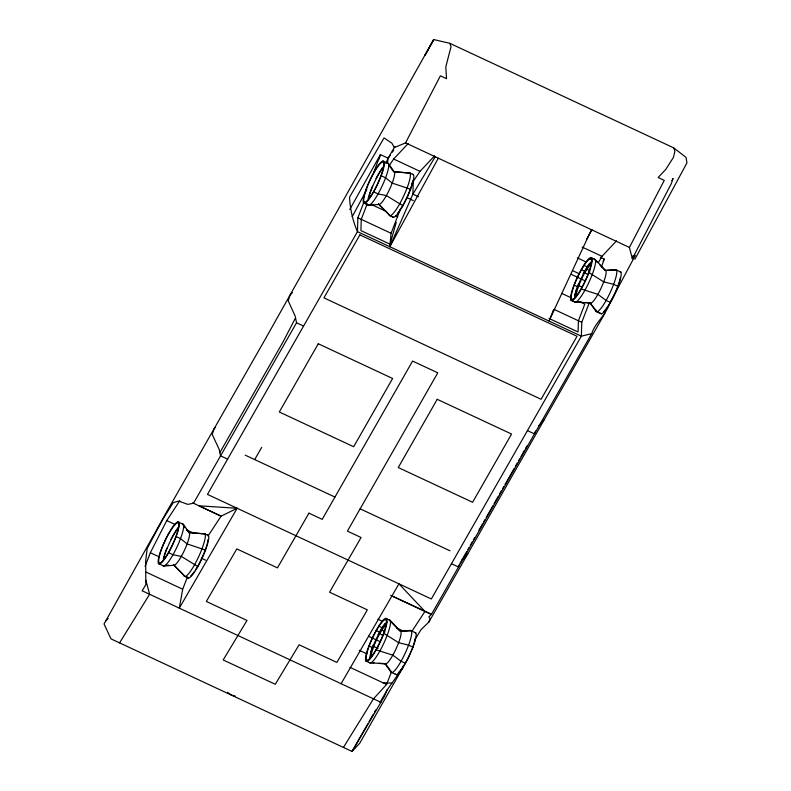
<?xml version="1.0" encoding="UTF-8"?>
<svg xmlns="http://www.w3.org/2000/svg" width="791" height="791" viewBox="0 0 791 791"><rect width="100%" height="100%" fill="white"/><g stroke="black" fill="none" stroke-linecap="round" stroke-linejoin="round"><path stroke-width="1.19" d="M364.068 201.705L357.888 217.782L357.483 231.625L207.469 494.405L431.342 598.965L581.355 336.175L581.761 322.332L589.265 302.815M434.575 155.857L420.021 171.35L413.288 181.287L412.912 194.161L389.825 246.723L391.09 233.286L400.365 209.18M387.56 162.966L388.084 158.16L394.897 146.503M187.507 576.768L182.691 589.216L179.3 608.141L237.152 508.267L199.035 505.825L221.075 516.157L237.152 508.267M403.202 666.002L402.777 667.812L359.658 743.342L352.044 751.45L110.967 638.861L104.046 623.97L168.176 509.216L264.827 339.903L433.725 39.55L424.905 55.419L433.725 39.55L449.832 43.317L673.705 147.868L674.901 151.21L673.418 157.439L665.676 169.531L658.122 177.5L664.262 180.378L629.418 247.435L632.316 258.687L632.701 256.689M396.251 222.33L390.062 244.192L360.914 230.586L361.25 219.354L367.212 203.851M379.047 158.981L380.422 154.581L388.292 158.259L390.329 155.204M414.889 639.662L421.03 629.646L428.94 621.973L430.077 618.463L428.821 616.97L431.451 614.37L591.717 333.624C595.079 322.866 605.362 315.807 608.902 304.871M535.438 431.026L534.479 433.883L527.449 430.601M459.373 564.458L458.493 566.989L451.463 563.706M373.471 173.209L380.422 154.581L349.751 209.516M601.437 266.804L604.294 259.132L600.359 257.293M145.089 566.307L150.349 552.731L166.743 520.587L179.765 500.752M343.442 747.436L373.49 698.829L386.611 684.452L391.426 672.004M553.562 309.716L549.013 321.067L591.421 229.687M385.79 163.519L388.084 158.16M402.777 667.812L387.283 689.732L384.515 696.11L352.044 751.45L367.845 723.785M295.527 317.883L283.227 341.593L219.858 452.6M591.717 333.624L581.355 336.175L357.483 231.625C352.697 220.808 350.136 209.002 349.533 197.196L384.05 137.941L391.812 143.102L394.373 147.561L405.546 142.884L440.389 75.817L446.539 78.695L445.817 66.859L451.028 46.649L449.832 43.317M671.915 180.595L673.042 178.42L671.302 183.66L632.316 258.687M610.049 302.716L635.361 255.315L632.899 255.691M352.183 216.685L366.876 189.543M634.847 259.3L686.954 162.887L686.044 157.389L673.705 147.868M389.825 246.723L438.333 158.19M522.742 453.451L524.512 450.257M525.699 448.131L526.885 446.005M603.098 261.287L604.294 259.132M604.907 313.246L428.94 621.973M292.403 292.591L290.079 295.013L288.231 300.817L295.152 316.064L296.546 322.768L193.518 503.244L187.734 504.381L178.707 501.079L173.328 502.601L163.47 518.184L147.166 548.43L145.653 561.106L145.841 584.638L142.162 590.798L380.936 702.309M411.607 184.234L413.288 181.287M254.702 459.591L261.683 447.37M586.615 239.258L592.034 229.776M598.451 262.523L601.981 256.333L616.535 240.83M369.061 721.659L373.312 714.204M374.519 712.078L375.735 709.952M379.987 702.507L387.283 689.732M459.976 563.39L466.68 551.653M467.896 549.518L469.122 547.382M470.338 545.246L472.168 542.043M473.384 539.907L474.6 537.771M478.871 530.306L482.52 523.899M483.746 521.763L484.962 519.628M486.178 517.492L492.882 505.756M494.098 503.62L498.37 496.145M499.586 494.009L501.415 490.806M502.631 488.67L503.847 486.534M505.073 484.399L514.209 468.391M515.425 466.255L517.255 463.051M518.471 460.916L519.697 458.78M520.913 456.654L522.129 454.518M341.099 683.711L398.951 583.837L424.787 611.255L391.693 595.831M435.317 156.588L412.912 194.161L418.498 196.771M380.441 170.816L378.246 174.435A23.226 4.37 -65 0 0 376.041 178.548M581.454 269.751L584.084 265.42A22.237 4.182 -65 0 1 590.205 258.865L591.193 259.319A22.237 4.182 -65 0 1 585.172 280.815A22.237 4.182 -65 0 1 572.546 299.285L571.547 298.83A22.237 4.182 -65 0 1 581.454 269.751L584.875 271.343L587.495 267.022A22.237 4.182 -65 0 1 592.014 261.386M576.155 295.933A18.915 3.56 -65 0 1 584.856 272.737L587.09 269.059A18.915 3.56 -65 0 1 590.936 264.263M376.387 630.565L379.018 626.245A22.237 4.182 -65 0 1 385.138 619.689L386.127 620.144A22.237 4.182 -65 0 1 380.105 641.639A22.237 4.182 -65 0 1 367.479 660.099L366.48 659.645A22.237 4.182 -65 0 1 376.387 630.565L379.799 632.167L382.429 627.836A22.237 4.182 -65 0 1 386.947 622.201M382.043 627.846L379.809 631.544A23.73 4.459 -65 0 0 378.108 634.659M371.088 656.757A18.915 3.56 -65 0 1 379.789 633.561L382.023 629.873A18.915 3.56 -65 0 1 385.87 625.088M119.57 642.875L149.608 594.278L145.851 580.218M208.053 535.982L221.075 516.157L192.648 502.878M411.973 631.218L424.994 611.384L431.451 614.37L390.635 595.336M392.376 152.149L393.74 150.112M388.935 165.981L393.641 159.04L408.196 143.537M538.513 426.112L543.852 420.199M461.934 560.127L467.847 553.819M215.617 427.278L214.074 428.821L212.235 434.447L219.156 449.337L220.56 455.873L227.59 459.156M105.806 620.787L108.13 618.473M600.062 265.222L605.095 270.453L615.447 269.573L616.486 270.057A23.226 4.37 -65 0 1 610.197 292.502A23.226 4.37 -65 0 1 597.007 311.792L595.969 311.318L589.987 302.805L586.368 302.558M185.074 527.706L182.316 523.879L183.354 524.354A23.226 4.37 -65 0 1 177.065 546.808A23.226 4.37 -65 0 1 163.866 566.099L158.447 563.568A23.226 4.37 -65 0 1 168.799 533.203L171.538 528.685A23.226 4.37 -65 0 1 177.926 521.833L183.354 524.354L189.326 532.867A18.005 3.382 -65 0 1 184.451 550.269A18.005 3.382 -65 0 1 174.228 565.219L163.866 566.099L162.837 565.624L168.72 565.189M411.419 630.872L410.381 630.397L400.019 631.267L411.419 630.872A23.226 4.37 -65 0 1 405.13 653.326A23.226 4.37 -65 0 1 391.94 672.607L390.902 672.132L384.92 663.629L378.889 663.214M363.514 202.753L364.552 203.228A23.226 4.37 -65 0 0 377.742 183.947A23.226 4.37 -65 0 0 384.03 161.493L382.992 161.018A23.226 4.37 -65 0 0 376.605 167.86L373.866 172.389A23.226 4.37 -65 0 0 363.514 202.753L367.904 204.8L372.61 204.464M616.486 270.057L605.095 270.453M382.804 682.692L391.99 683.167M388.757 164.983L393.592 171.677L410.084 173.11A23.73 4.459 -65 0 1 403.657 196.049A23.73 4.459 -65 0 1 390.181 215.745L378.494 204.038L390.181 215.745L393.592 217.337A23.73 4.459 -65 0 0 407.068 197.641A23.73 4.459 -65 0 0 413.495 174.702L409.026 172.626M205.017 533.935L188.525 532.491L205.017 533.935A23.73 4.459 -65 0 1 198.59 556.864A23.73 4.459 -65 0 1 185.114 576.56L173.427 564.853M410.084 173.11L393.592 171.677M570.894 300.145L571.952 300.629A23.73 4.459 -65 0 0 585.429 280.934A23.73 4.459 -65 0 0 591.846 258.004L590.788 257.52A23.73 4.459 -65 0 0 584.262 264.51L581.464 269.128A23.73 4.459 -65 0 0 570.894 300.145L574.306 301.747L581.543 302.231M374.064 662.888L369.239 662.561L385.721 663.995L391.94 672.607M235.105 695.981L231.506 695.151L227.501 692.313M578.735 285.858L582.107 286.985M373.668 646.672L378.167 648.185M412.437 174.218L413.495 174.702M387.382 163.065L388.421 163.539L394.393 172.052A18.005 3.382 -65 0 1 389.518 189.454A18.005 3.382 -65 0 1 379.294 204.404L368.942 205.274L367.904 204.8M619.837 271.629L620.876 272.104A23.226 4.37 -65 0 1 614.587 294.549A23.226 4.37 -65 0 1 601.397 313.839L595.969 311.318A23.226 4.37 -65 0 1 595.633 309.429M589.987 302.805L597.007 311.792L601.397 313.839M393.592 217.337L389.123 215.261M574.306 301.747L590.798 303.18A18.005 3.382 -65 0 0 601.022 288.231A18.005 3.382 -65 0 0 605.896 270.819L595.257 259.596L590.788 257.52M207.371 535.042L208.429 535.527A23.73 4.459 -65 0 1 202.002 558.456A23.73 4.459 -65 0 1 188.525 578.152L187.467 577.667M177.926 521.833L178.964 522.307A23.226 4.37 -65 0 1 172.675 544.762A23.226 4.37 -65 0 1 159.485 564.042L158.447 563.568M385.721 618.335L386.779 618.819A23.73 4.459 -65 0 1 380.362 641.748A23.73 4.459 -65 0 1 366.886 661.454L365.828 660.969A23.73 4.459 -65 0 1 376.397 629.943L379.196 625.325A23.73 4.459 -65 0 1 385.721 618.335L390.19 620.411L400.829 631.633A18.005 3.382 -65 0 1 395.955 649.045A18.005 3.382 -65 0 1 385.721 663.995L384.92 663.629M414.771 632.444L415.809 632.919A23.226 4.37 -65 0 1 409.52 655.373A23.226 4.37 -65 0 1 396.321 674.654L395.292 674.179M405.546 142.884L629.418 247.435M393.641 159.04L420.021 171.35M582.156 247.079L601.981 256.333M382.992 161.018L388.421 163.539A23.226 4.37 -65 0 1 382.132 185.994A23.226 4.37 -65 0 1 368.942 205.274L364.552 203.228M615.447 269.573L620.876 272.104M590.205 258.865L591.905 259.666M577.371 257.906L586.18 262.029M584.084 265.42L587.495 267.022M410.598 189.267L392.207 183.097L385.583 177.797L381.203 175.75M588.959 272.569L603.701 281.873L613.658 284.315L618.038 286.362M572.822 270.759L579.437 273.844M406.762 197.532L413.327 200.598M571.211 274.329L585.34 280.934M574.256 285.175L577.667 286.767M373.678 191.857L378.068 193.914L386.374 195.585L402.926 205.729M610.523 302.469L606.133 300.422L597.867 294.361L581.276 289.022M370.989 204.315L386.631 211.622M395.569 215.795L397.814 216.843M561.58 293.323L570.42 297.456M579.269 301.579L584.796 304.159L578.409 320.77L578.073 332.002L548.924 318.387M571.952 300.629L575.364 302.231A23.73 4.459 -65 0 0 588.84 282.525A23.73 4.459 -65 0 0 595.257 259.596L594.199 259.112L597.551 262.602M357.888 217.782L391.09 233.286M554.096 309.41L581.761 322.332M296.546 322.768L303.576 326.05M245.23 455.161L334.949 497.064M360.142 508.831L449.98 550.783M203.959 533.441L208.429 535.527M410.381 630.397L415.809 632.919M166.743 520.587L175.493 524.67M186.419 529.772L194.072 533.342M377.871 619.185L382.31 621.251M396.716 627.985L404.478 631.604M379.018 626.245L382.429 627.836M205.531 550.091L187.131 543.921L180.516 538.612L176.136 536.565M383.892 633.383L398.634 642.688L408.591 645.13L412.971 647.176M201.319 558.169L205.601 560.176M368.477 636.241L380.342 641.778M369.189 645.99L372.601 647.592M168.612 552.682L173.002 554.728L181.307 556.409L197.859 566.544M405.457 663.283L401.067 661.236L392.801 655.175L376.209 649.836M150.349 552.731L159.1 556.815M359.262 650.291L367.024 653.92M390.902 672.132L396.321 674.654M184.056 576.075L188.525 578.152M365.828 660.969L370.297 663.046A23.73 4.459 -65 0 0 383.773 643.35A23.73 4.459 -65 0 0 390.19 620.411L389.132 619.926L399.188 630.397M145.524 571.853L182.691 589.216M350.027 667.367L386.611 684.452M584.856 272.737L587.891 274.596M379.789 633.561L382.824 635.42M587.09 269.059L589.997 271.125M382.023 629.873L384.93 631.94M174.228 565.219L185.114 576.56M186.458 529.624L187.833 531.542M368.151 198.798A23.226 4.37 -65 0 1 368.695 196.672M369.031 195.545A23.226 4.37 -65 0 1 372.472 186.211M380.985 169.917A23.226 4.37 -65 0 1 382.933 167.138M368.477 198.956A22.019 4.143 -65 0 1 383.259 167.287M412.793 180.852A22.237 4.182 -65 0 1 411.755 184.896M411.478 185.796A22.237 4.182 -65 0 1 410.124 189.682M409.738 190.69A22.237 4.182 -65 0 1 400.819 208.636M400.305 209.427A22.237 4.182 -65 0 1 397.863 212.828M370.692 652.14A23.73 4.459 -65 0 1 373.431 644.695M382.607 626.927A23.73 4.459 -65 0 1 385.207 623.298M369.575 659.437A22.237 4.182 -65 0 1 379.799 632.167M415.226 638.772A22.019 4.143 -65 0 1 414.207 642.767M413.93 643.666A22.019 4.143 -65 0 1 412.586 647.503M412.21 648.511A22.019 4.143 -65 0 1 410.944 651.616M410.489 652.654A22.019 4.143 -65 0 1 405.457 662.779M404.933 663.689A22.019 4.143 -65 0 1 398.387 672.647M574.563 295.607A23.73 4.459 -65 0 1 575.116 293.441M575.452 292.284A23.73 4.459 -65 0 1 576.807 288.24M577.193 287.182A23.73 4.459 -65 0 1 578.498 283.88M583.185 273.844A23.73 4.459 -65 0 1 584.875 270.72L587.673 266.102A23.73 4.459 -65 0 1 589.661 263.274M574.681 297.742A22.237 4.182 -65 0 1 584.875 271.343M620.292 277.948A22.019 4.143 -65 0 1 616.011 290.801M615.566 291.839A22.019 4.143 -65 0 1 603.454 311.832M163.341 558.584A23.226 4.37 -65 0 1 163.964 556.36M164.251 555.42A23.226 4.37 -65 0 1 166.941 548.133M170.975 539.373A23.226 4.37 -65 0 1 173.18 535.25L175.918 530.731A23.226 4.37 -65 0 1 178.469 527.182M163.411 559.771A22.019 4.143 -65 0 1 178.193 528.111M208.043 539.521A22.237 4.182 -65 0 1 207.726 541.667M207.529 542.586A22.237 4.182 -65 0 1 207.005 544.623M206.688 545.711A22.237 4.182 -65 0 1 205.423 549.498M205.057 550.496A22.237 4.182 -65 0 1 198.393 564.972M197.859 565.921A22.237 4.182 -65 0 1 195.753 569.451M194.606 571.191A22.237 4.182 -65 0 1 190.71 575.888M359.885 234.868L323.924 297.861L541.084 399.277L577.044 336.284L359.885 234.868M318.259 343.759L279.312 411.992L353.666 446.727L392.623 378.484L318.259 343.759M308.955 513.161L277.453 567.879L236.806 548.895L206.342 601.467L247 620.451L223.181 659.951L275.278 684.284L299.107 644.784L336.897 662.433L367.35 609.861L329.56 592.212L361.062 537.494L347.407 531.127L437.779 372.828L412.586 361.062L322.214 519.361L308.955 513.161M437.215 399.317L398.259 467.55L472.613 502.275L511.569 434.041L437.215 399.317M371.088 195.644A22.019 4.143 -65 0 0 383.497 162.56A22.019 4.143 -65 0 0 366.727 188.169A22.019 4.143 -65 0 0 371.088 195.644M166.021 556.459A22.019 4.143 -65 0 0 178.43 523.385A22.019 4.143 -65 0 0 161.661 548.984A22.019 4.143 -65 0 0 166.021 556.459"/></g></svg>
